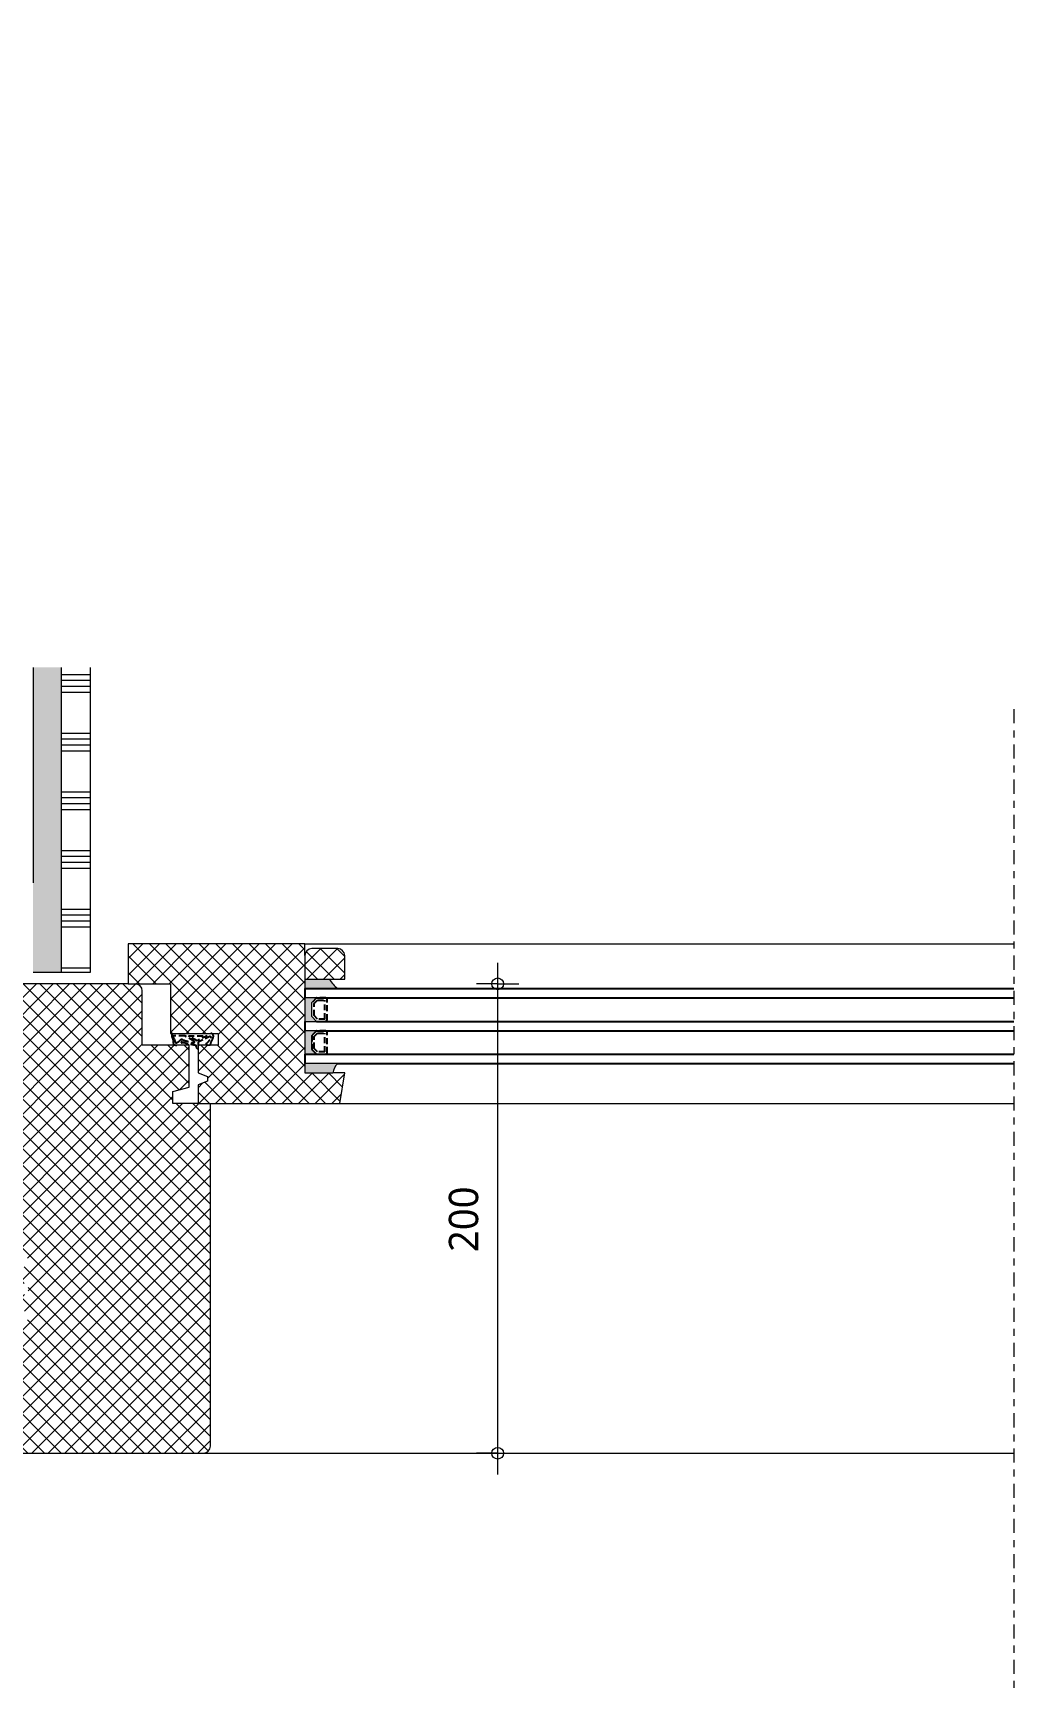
# Model space of a CAD drawing. Header units: millimetres. Extents: x -435 to 27166, y -19117 to 26500.
# Drawn here: x 2275 to 2692, y 336 to 1041 of the extents above; entities that cross this region are included whole.
import ezdxf

# ---------------------------------------------------------------- set-up
doc = ezdxf.new("R2010")
doc.units = ezdxf.units.MM
doc.linetypes.add('MV_center', pattern=[15, 6, -3, 3, -3])
doc.linetypes.add('MV_hidden', pattern=[3.75, 2.5, -1.25])
for name, color, linetype, lineweight in [('A-ANNO-DIMS', 211, 'Continuous', 13), ('A-ANNO-DIMS-5', 211, 'Continuous', 13), ('A-DETL', 90, 'Continuous', 13), ('A-DETL-GENF', 92, 'Continuous', 18)]:
    doc.layers.add(name, color=color, linetype=linetype, lineweight=lineweight)
doc.styles.add('Segoe UI_3', font='segoeui.ttf', dxfattribs={"height": 12.5})
doc.dimstyles.new('2_5_mm', dxfattribs={"dimscale": 304.8, "dimtxt": 13.092049, "dimasz": 0.016404, "dimexe": 0.029528, "dimexo": 0.0625, "dimgap": 0.014764, "dimtad": 1, "dimdec": 0, "dimzin": 0, "dimdsep": 46, "dimtxsty": 'Segoe UI_3', "dimblk1": 'DOTBLANK', "dimblk2": 'DOTBLANK', "dimsah": 1, "dimcen": 0.09, "dimdle": 0.029528, "dimazin": 0, "dimtfac": 1, "dimtdec": 4, "dimtix": 1, "dimtmove": 0, "dimatfit": 3, "dimfxl": 0.029528, "dimfxlon": 1, "dimtvp": 1, "dimtfill": 1, "dimtolj": 1, "dimtzin": 0, "dimarcsym": 2})
pattern_1 = [(45, (0, 0), (-3.535534, 3.535534), []), (135, (0, 0), (-3.535534, -3.535534), [])]

# ---------------------------------------------------------------- blocks, each defined once
blk = doc.blocks.new('NLRS_00_DI_maskeer - Type 1-4234961-Details Appartement')
at = {"layer": 'A-DETL-GENF', "linetype": 'MV_center'}
blk.add_line((-100, 0), (317, 0), dxfattribs=at)
blk = doc.blocks.new('DIMBLOCK259-Details Appartement')
at = {"layer": 'A-ANNO-DIMS-5'}
for p, q in [((2472.56, 426.67), (2472.56, 644.67)), ((2472.56, 635.67), (2463.56, 635.67)), ((2472.56, 635.67), (2481.56, 635.67)), ((2472.56, 435.67), (2463.56, 435.67)), ((2472.56, 435.67), (2481.56, 435.67))]:
    blk.add_line(p, q, dxfattribs=at)
for centre in [(2472.56, 635.67), (2472.56, 435.67)]:
    blk.add_circle(centre, 2.5, dxfattribs=at)
at = {"layer": 'A-ANNO-DIMS-5', "color": 0, "insert": (2451.76, 521.39), "char_height": 12.5, "width": 34.2774, "attachment_point": 1, "rotation": 90, "line_spacing_factor": 1.142579, "style": 'Segoe UI_3', "bg_fill": 3, "box_fill_scale": 1.25, "bg_fill_color": 9, "bg_fill_true_color": 13158600, "bg_fill_transparency": 0}
blk.add_mtext('200', dxfattribs=at)
blk = doc.blocks.new('_DotBlank')
at = {"color": 0, "linetype": 'ByBlock', "lineweight": -2}
blk.add_line((-0.5, 0), (-1, 0), dxfattribs=at)
blk.add_circle((0, 0), 0.5, dxfattribs=at)

msp = doc.modelspace()

# ---------------------------------------------------------------- hatches: boundary and pattern name
at = {"layer": 'A-DETL-GENF', "lineweight": 13}
h = msp.add_hatch(dxfattribs=at)
h.set_pattern_fill('FP_16', color=254, style=0, pattern_type=2)
h.set_pattern_definition([(0, (0, 10), (0, 25), []), (0, (0, 12.5), (0, 25), []), (0, (0, 15), (0, 25), []), (0, (0, 17.5), (0, 25), [])])
h.paths.add_polyline_path([(2286.74, 640.67), (2299.24, 640.67), (2299.24, 770.47), (2286.74, 770.47)])
h.paths.add_polyline_path([(2286.74, 1254.85), (2299.24, 1254.85), (2299.24, 1696.88), (2286.74, 1696.88), (2286.74, 1376.84)])
h = msp.add_hatch(dxfattribs=at)
h.set_pattern_fill('FP_11', color=254, style=0, pattern_type=2)
h.set_pattern_definition([(0, (0, 0), (0, 5), [50, 0]), (45, (0, 0), (5.000659, 0), [7.071, -7.071]), (315, (0, 0), (5.000659, 0), [7.071, -7.071])])
h.paths.add_polyline_path([(2286.74, 640.67), (2286.74, 770.47), (2274.74, 770.47), (2274.74, 640.67)])
h.paths.add_polyline_path([(2286.74, 1254.85), (2286.74, 1684.88), (2274.74, 1684.82), (2274.74, 1254.85)])
h = msp.add_hatch(dxfattribs=at)
h.set_pattern_fill('FP_20', color=250, style=0, pattern_type=2)
h.set_pattern_definition(pattern_1)
h.paths.add_polyline_path([(2345.03, 584.68), (2405.37, 584.68), (2407.43, 597.68), (2390.43, 597.68), (2390.43, 652.68), (2315.23, 652.68), (2315.23, 635.68), (2333.23, 635.68), (2333.23, 614.52), (2353.53, 614.52), (2353.53, 609.52), (2345.03, 609.52), (2345.03, 597.68), (2349.03, 596.18), (2349.03, 594.18), (2345.03, 592.68), (2345.03, 591.37)])
h = msp.add_hatch(dxfattribs=at)
h.set_pattern_fill('FP_20', color=250, style=0, pattern_type=2)
h.set_pattern_definition(pattern_1)
h.paths.add_polyline_path([(2407.43, 637.68), (2407.43, 647.68), (2407.33, 648.45), (2407.03, 649.18), (2406.55, 649.8), (2405.93, 650.27), (2405.21, 650.57), (2404.43, 650.68), (2393.43, 650.68), (2392.65, 650.57), (2391.93, 650.27), (2391.31, 649.8), (2390.83, 649.18), (2390.53, 648.45), (2390.43, 647.68), (2390.43, 637.68)])
h = msp.add_hatch(dxfattribs=at)
h.set_pattern_fill('FP_20', color=250, style=0, pattern_type=2)
h.set_pattern_definition(pattern_1)
h.paths.add_polyline_path([(2336.24, 435.67), (2347.23, 435.67), (2348.01, 435.78), (2348.73, 436.07), (2349.36, 436.55), (2349.83, 437.17), (2350.13, 437.9), (2350.23, 438.67), (2350.23, 584.67), (2334.24, 584.67), (2334.24, 589.77), (2341.23, 591.67), (2341.23, 609.52), (2321.23, 609.52), (2321.23, 632.67), (2321.13, 633.45), (2320.83, 634.17), (2320.36, 634.79), (2319.73, 635.27), (2319.01, 635.57), (2318.23, 635.67), (2263.23, 635.67), (2262.46, 635.57), (2261.73, 635.27), (2261.11, 634.79), (2260.64, 634.17), (2260.34, 633.45), (2260.23, 632.67), (2260.23, 519.67), (2269.27, 519.67), (2269.59, 519.8), (2270.42, 519.87), (2270.88, 519.8), (2271.48, 519.55), (2272, 519.16), (2272.4, 518.64), (2272.65, 518.04), (2272.7, 517.17), (2272.65, 516.74), (2272.4, 516.14), (2272, 515.62), (2271.48, 515.22), (2270.88, 514.98), (2270.23, 514.89), (2270.23, 508.1), (2270.88, 508.02), (2271.48, 507.77), (2272, 507.37), (2272.4, 506.85), (2272.65, 506.25), (2272.73, 505.6), (2272.65, 504.96), (2272.4, 504.35), (2272, 503.84), (2271.48, 503.44), (2270.88, 503.19), (2270.23, 503.1), (2270.23, 496.32), (2270.88, 496.23), (2271.48, 495.98), (2272, 495.58), (2272.4, 495.07), (2272.65, 494.46), (2272.73, 493.82), (2272.65, 493.17), (2272.4, 492.57), (2272, 492.05), (2271.48, 491.65), (2270.68, 491.38), (2270.17, 491.32), (2269.59, 491.4), (2268.96, 491.67), (2260.23, 491.65), (2260.23, 438.67), (2260.34, 437.9), (2260.64, 437.17), (2261.11, 436.55), (2261.73, 436.07), (2262.46, 435.78), (2263.23, 435.67), (2272, 435.67)])
at = {"layer": 'A-DETL-GENF'}
for points in [[(2390.43, 633.68), (2404.43, 633.68), (2402.49, 635.51), (2400.93, 637.68), (2390.43, 637.68)], [(2390.43, 619.68), (2395.45, 619.68), (2393.43, 621.7), (2393.43, 627.65), (2395.45, 629.68), (2390.43, 629.68)], [(2395.45, 605.68), (2393.43, 607.7), (2393.43, 613.65), (2395.45, 615.68), (2390.43, 615.68), (2390.43, 605.68)], [(2402.43, 597.68), (2402.74, 599.17), (2403.42, 600.53), (2404.43, 601.68), (2390.43, 601.68), (2390.43, 597.68)]]:
    msp.add_hatch(color=8, dxfattribs=at).paths.add_polyline_path(points)

# ---------------------------------------------------------------- linework, layer by layer
at = {"layer": 'A-DETL', "lineweight": 18}
for p, q in [((2274.74, 770.47), (2274.74, 678.67)), ((2286.74, 770.47), (2286.74, 640.67)), ((2299.24, 640.67), (2299.24, 770.47)), ((2315.23, 652.68), (2315.23, 635.68)), ((2390.43, 652.68), (2315.23, 652.68)), ((2390.43, 647.68), (2390.43, 652.68)), ((2390.43, 652.68), (2692.37, 652.68)), ((2404.43, 650.68), (2393.43, 650.68)), ((2390.43, 647.68), (2390.43, 637.68)), ((2407.43, 637.68), (2407.43, 647.68)), ((2309.76, 635.67), (2263.23, 635.67)), ((2274.74, 640.67), (2286.74, 640.67)), ((2286.74, 640.67), (2299.24, 640.67)), ((2315.23, 635.67), (2309.76, 635.67)), ((2315.23, 635.68), (2333.23, 635.68)), ((2333.23, 635.68), (2333.23, 614.52)), ((2390.43, 637.68), (2407.43, 637.68)), ((2321.23, 609.52), (2321.23, 632.67)), ((2390.43, 629.68), (2390.43, 633.68)), ((2333.23, 614.52), (2353.53, 614.52)), ((2353.53, 614.52), (2353.53, 609.52)), ((2390.43, 615.68), (2390.43, 619.68)), ((2341.23, 609.52), (2321.23, 609.52)), ((2341.23, 591.67), (2341.23, 609.52)), ((2353.53, 609.52), (2345.03, 609.52)), ((2345.03, 609.52), (2345.03, 597.68)), ((2390.43, 601.68), (2390.43, 605.68)), ((2345.03, 597.68), (2349.03, 596.18)), ((2349.03, 594.18), (2345.03, 592.68)), ((2345.03, 592.68), (2345.03, 584.68)), ((2349.03, 596.18), (2349.03, 594.18)), ((2407.43, 597.68), (2402.43, 597.68)), ((2405.37, 584.68), (2407.43, 597.68)), ((2334.24, 589.77), (2341.23, 591.67)), ((2334.24, 584.67), (2334.24, 589.77)), ((2345.03, 584.67), (2334.24, 584.67)), ((2345.03, 584.68), (2405.37, 584.68)), ((2350.23, 438.67), (2350.23, 584.67)), ((2405.37, 584.68), (2692.37, 584.68)), ((2263.23, 435.67), (2347.23, 435.67)), ((2338.71, 435.67), (2692.37, 435.67))]:
    msp.add_line(p, q, dxfattribs=at)
at = {"layer": 'A-DETL'}
for p, q in [((2390.43, 637.68), (2390.43, 633.68)), ((2390.43, 633.68), (2404.43, 633.68)), ((2395.45, 629.68), (2390.43, 629.68)), ((2390.43, 629.68), (2390.43, 619.68)), ((2393.43, 627.65), (2395.45, 629.68)), ((2393.43, 621.7), (2393.43, 627.65)), ((2395.45, 619.68), (2393.43, 621.7)), ((2390.43, 619.68), (2395.45, 619.68)), ((2395.45, 615.68), (2390.43, 615.68)), ((2390.43, 615.68), (2390.43, 605.68)), ((2393.43, 613.65), (2395.45, 615.68)), ((2393.43, 607.7), (2393.43, 613.65)), ((2395.45, 605.68), (2393.43, 607.7)), ((2390.43, 605.68), (2395.45, 605.68)), ((2390.43, 601.68), (2390.43, 597.68)), ((2404.43, 601.68), (2390.43, 601.68)), ((2390.43, 597.68), (2402.43, 597.68))]:
    msp.add_line(p, q, dxfattribs=at)
at = {"layer": 'A-DETL', "lineweight": 25}
for p, q in [((2390.43, 633.68), (2692.37, 633.68)), ((2390.43, 633.68), (2390.43, 629.68)), ((2395.45, 629.68), (2692.37, 629.68)), ((2390.43, 619.68), (2390.43, 615.68)), ((2395.45, 619.68), (2692.37, 619.68)), ((2395.45, 619.68), (2524.18, 619.68)), ((2395.45, 615.68), (2692.37, 615.68)), ((2390.43, 605.68), (2390.43, 601.68)), ((2390.43, 605.68), (2524.18, 605.68)), ((2395.45, 605.68), (2692.37, 605.68)), ((2404.43, 601.68), (2692.37, 601.68))]:
    msp.add_line(p, q, dxfattribs=at)
at = {"layer": 'A-DETL', "linetype": 'MV_hidden', "lineweight": 25}
for p, q in [((2395.45, 629.68), (2393.43, 627.65)), ((2394.43, 627.24), (2395.87, 628.68)), ((2399.33, 629.68), (2395.45, 629.68)), ((2395.87, 628.68), (2398.92, 628.68)), ((2398.92, 620.68), (2398.92, 628.68)), ((2399.33, 629.68), (2399.93, 629.08)), ((2399.93, 620.28), (2399.93, 629.08)), ((2394.43, 622.11), (2394.43, 627.24)), ((2395.87, 620.68), (2394.43, 622.11)), ((2398.92, 620.68), (2395.87, 620.68)), ((2333.93, 612.94), (2333.93, 614.52)), ((2339.3, 613.53), (2334.32, 613.53)), ((2334.87, 612.05), (2334.32, 613.53)), ((2343.35, 611.22), (2339.3, 613.53)), ((2344.56, 611.43), (2340.85, 613.54)), ((2340.85, 613.54), (2348.92, 613.54)), ((2348.92, 613.54), (2344.56, 611.43)), ((2395.45, 615.68), (2393.43, 613.65)), ((2393.43, 613.65), (2393.43, 607.7)), ((2394.43, 613.24), (2395.87, 614.68)), ((2395.45, 619.68), (2399.33, 619.68)), ((2399.33, 615.68), (2395.45, 615.68)), ((2395.87, 614.68), (2398.92, 614.68)), ((2398.92, 606.68), (2398.92, 614.68)), ((2399.93, 620.28), (2399.33, 619.68)), ((2399.33, 615.68), (2399.93, 615.08)), ((2399.93, 606.28), (2399.93, 615.08)), ((2333.93, 612.94), (2334.4, 611.67)), ((2334.4, 611.67), (2334.4, 610.21)), ((2334.87, 612.05), (2335.18, 610.84)), ((2336.99, 611.21), (2335.91, 610.52)), ((2339.54, 610.52), (2338.05, 610.52)), ((2340.17, 610.34), (2340.99, 609.52)), ((2343.89, 609.64), (2344.11, 608.77)), ((2350.32, 613.39), (2345.03, 610.82)), ((2345.03, 610.82), (2345.03, 609.32)), ((2348.84, 609.53), (2348.33, 610.2)), ((2348.84, 609.53), (2350.08, 609.71)), ((2350.47, 610.85), (2350.08, 609.71)), ((2350.32, 613.39), (2350.37, 612.48)), ((2393.43, 607.7), (2395.45, 605.68)), ((2394.43, 608.11), (2394.43, 613.24)), ((2395.87, 606.68), (2394.43, 608.11)), ((2398.92, 606.68), (2395.87, 606.68)), ((2395.45, 605.68), (2399.33, 605.68)), ((2399.93, 606.28), (2399.33, 605.68))]:
    msp.add_line(p, q, dxfattribs=at)
at = {"layer": 'A-DETL', "lineweight": 18}
for centre, start, end in [((2393.43, 647.68), 90, 180), ((2404.43, 647.68), 0, 90), ((2318.23, 632.67), 0, 90), ((2347.23, 438.67), 270, 0)]:
    msp.add_arc(centre, 3, start, end, dxfattribs=at)
at = {"layer": 'A-DETL'}
for centre, radius, start, end in [((2412.91, 644.63), 13.85, 210.12093, 232.24102), ((2408.3, 597.24), 5.88, 131.0965, 175.7734)]:
    msp.add_arc(centre, radius, start, end, dxfattribs=at)
at = {"layer": 'A-DETL', "linetype": 'MV_hidden', "lineweight": 25}
for centre, radius, start, end in [((2350.33, 613.33), 1.2, 349.74931, 86.25773), ((2335.91, 611.52), 2, 221.04056, 270), ((2335.91, 611.52), 1, 222.77638, 270), ((2338.08, 610.72), 1.19, 69.66277, 155.80181), ((2338.05, 610.77), 0.243, 69.7482, 270), ((2346.48, 633.62), 24.12, 249.7482, 263.83482), ((2348.06, 637.66), 27.54, 249.66277, 259.64406), ((2343.17, 610.91), 0.35, 259.64406, 60.31835), ((2345.05, 609), 0.967, 193.77862, 269.37014), ((2345.69, 614.61), 5.15, 300.9159, 335.50332), ((2346.59, 614), 5, 320.93469, 349.74931)]:
    msp.add_arc(centre, radius, start, end, dxfattribs=at)

# ---------------------------------------------------------------- block references
at = {"layer": 'A-DETL-GENF', "linetype": 'MV_center', "rotation": 270}
msp.add_blockref('NLRS_00_DI_maskeer - Type 1-4234961-Details Appartement', (2692.37, 652.68), dxfattribs=at)

# ---------------------------------------------------------------- next in the draw order: dimensions: what is measured, and where the dimension line sits
at = {"layer": 'A-ANNO-DIMS'}
dim = msp.add_linear_dim(base=(2472.56, 635.67), p1=(2463.56, 435.67), p2=(2463.56, 635.67), angle=90, dimstyle='2_5_mm', override={"dimpost": '<>', "dimfxl": 200}, dxfattribs=at)
dim.commit()
dim.dimension.update_dxf_attribs({"geometry": 'DIMBLOCK259-Details Appartement', "text_midpoint": (2461.6, 535.67)})

doc.saveas('drawing.dxf')
